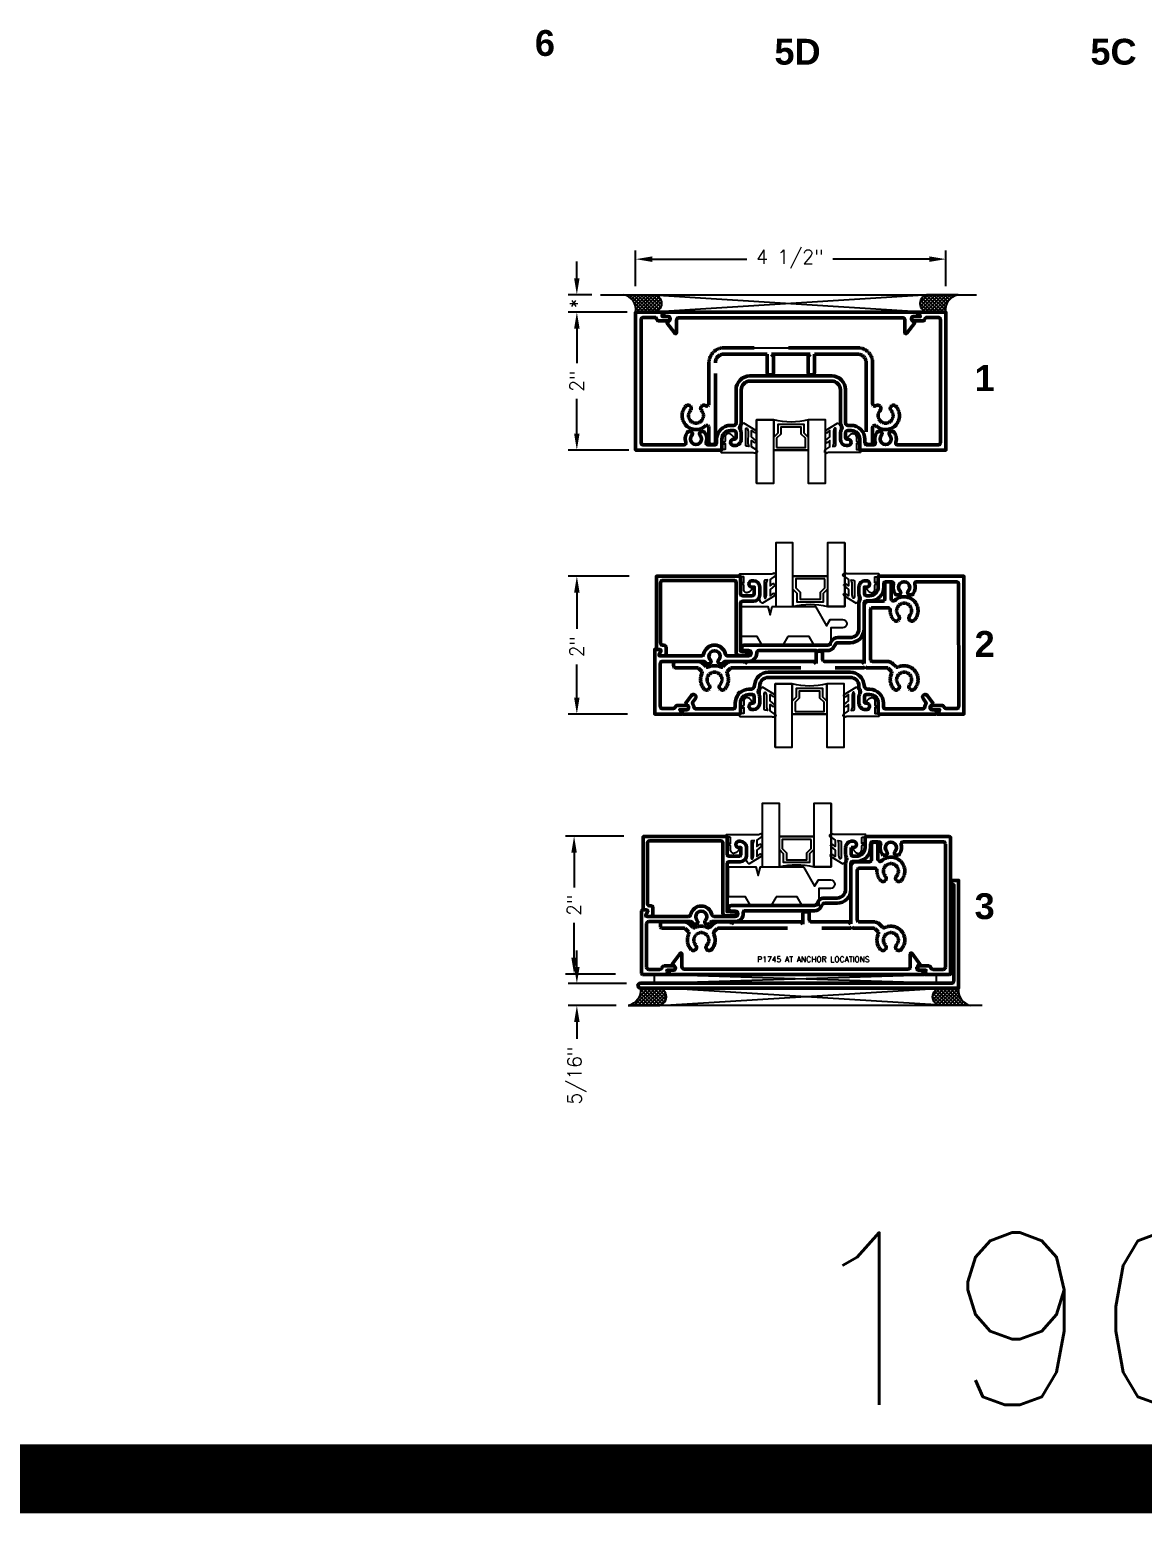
# Model space of a CAD drawing. Extents: x 0 to 139, y -24 to 89.
# Drawn here: x 28.76 to 32.79, y -9.9 to -4.53 of the extents above; entities that cross this region are included whole.
import ezdxf

# ---------------------------------------------------------------- set-up
doc = ezdxf.new("R2010")
doc.units = 0
doc.header["$MEASUREMENT"] = 0
doc.linetypes.add('HIDDEN', pattern=[0.375, 0.25, -0.125])
doc.layers.get('Defpoints').update_dxf_attribs({"linetype": 'CONTINUOUS'})
for name, color, linetype in [('R-Anno-Dims', 3, 'CONTINUOUS'), ('R-Anno-Text', 6, 'CONTINUOUS'), ('R-Det1', 4, 'CONTINUOUS'), ('R-Det2', 2, 'CONTINUOUS'), ('R-Det3', 5, 'CONTINUOUS'), ('R-Otln', 1, 'CONTINUOUS'), ('R-Pat1', 5, 'CONTINUOUS'), ('TITLE', 7, 'CONTINUOUS')]:
    doc.layers.add(name, color=color, linetype=linetype)
doc.styles.get("Standard").update_dxf_attribs({"font": 'simplex'})
doc.styles.add('style1', font='arialbd.ttf')
doc.dimstyles.new('1-4size', dxfattribs={"dimtxt": 0.05, "dimasz": 0.06, "dimexe": 0.03125, "dimexo": 0.03125, "dimgap": 0.03125, "dimtad": 0, "dimdec": 5, "dimlfac": 4, "dimzin": 4, "dimdsep": 46, "dimlunit": 5, "dimtxsty": 'Standard', "dimcen": 0, "dimclrd": 256, "dimclre": 256, "dimclrt": 256, "dimadec": 0, "dimazin": 1, "dimtfac": 1, "dimtdec": 5, "dimtofl": 0, "dimtmove": 0, "dimatfit": 3, "dimfxl": 1, "dimfrac": 2, "dimtolj": 1, "dimtzin": 4, "dimarcsym": 0})
pattern_1 = [(45, (30.514223, -7.518369), (-0.006629126, 0.006629126), []), (135, (30.514223, -7.518369), (-0.006629126, -0.006629126), [])]
pattern_2 = [(45, (30.579565, -9.547598), (-0.006629126, 0.006629126), []), (135, (30.579565, -9.547598), (-0.006629126, -0.006629126), [])]

# ---------------------------------------------------------------- blocks, each defined once
blk = doc.blocks.new('*D196')
at = {"layer": 'Defpoints', "color": 0}
for p in [(30.742, -7.9832), (30.9532, -7.9832), (30.9156, -8.0632)]:
    blk.add_point(p, dxfattribs=at)
at = {"layer": 'R-Anno-Dims', "lineweight": -2}
for p, q in [((30.742, -7.9232), (30.742, -7.8632)), ((30.9219, -7.9832), (30.7108, -7.9832)), ((30.8843, -8.0632), (30.7108, -8.0632)), ((30.742, -8.1232), (30.742, -8.1835))]:
    blk.add_line(p, q, dxfattribs=at)
at = {"layer": 'R-Anno-Dims'}
for points in [[(30.732, -7.9232), (30.752, -7.9232), (30.742, -7.9832)], [(30.732, -8.1232), (30.752, -8.1232), (30.742, -8.0632)]]:
    blk.add_solid(points, dxfattribs=at)
at = {"layer": 'R-Anno-Dims', "insert": (30.742, -8.3171), "char_height": 0.05, "attachment_point": 5, "rotation": 90}
blk.add_mtext('\\A1;5/16"', dxfattribs=at)
blk = doc.blocks.new('*D197')
at = {"layer": 'Defpoints', "color": 0}
for p in [(30.732, -7.4492), (30.9431, -7.4492), (30.913, -7.9495)]:
    blk.add_point(p, dxfattribs=at)
at = {"layer": 'R-Anno-Dims', "lineweight": -2}
for p, q in [((30.9119, -7.4492), (30.7007, -7.4492)), ((30.732, -7.5092), (30.732, -7.6348)), ((30.732, -7.8895), (30.732, -7.7639)), ((30.8817, -7.9495), (30.7007, -7.9495))]:
    blk.add_line(p, q, dxfattribs=at)
at = {"layer": 'R-Anno-Dims'}
for points in [[(30.722, -7.5092), (30.742, -7.5092), (30.732, -7.4492)], [(30.722, -7.8895), (30.742, -7.8895), (30.732, -7.9495)]]:
    blk.add_solid(points, dxfattribs=at)
at = {"layer": 'R-Anno-Dims', "insert": (30.732, -7.6994), "char_height": 0.05, "attachment_point": 5, "rotation": 90}
blk.add_mtext('\\A1;2"', dxfattribs=at)
blk = doc.blocks.new('*D198')
at = {"layer": 'Defpoints', "color": 0}
for p in [(30.9634, -6.5064), (30.742, -7.0064), (30.9569, -7.0064)]:
    blk.add_point(p, dxfattribs=at)
at = {"layer": 'R-Anno-Dims', "lineweight": -2}
for p, q in [((30.9322, -6.5064), (30.7108, -6.5064)), ((30.742, -6.5664), (30.742, -6.6974)), ((30.742, -6.9464), (30.742, -6.8266)), ((30.9257, -7.0064), (30.7108, -7.0064))]:
    blk.add_line(p, q, dxfattribs=at)
at = {"layer": 'R-Anno-Dims'}
for points in [[(30.732, -6.5664), (30.752, -6.5664), (30.742, -6.5064)], [(30.732, -6.9464), (30.752, -6.9464), (30.742, -7.0064)]]:
    blk.add_solid(points, dxfattribs=at)
at = {"layer": 'R-Anno-Dims', "insert": (30.742, -6.762), "char_height": 0.05, "attachment_point": 5, "rotation": 90}
blk.add_mtext('\\A1;2"', dxfattribs=at)
blk = doc.blocks.new('*D200')
at = {"layer": 'Defpoints', "color": 0}
for p in [(30.742, -5.486), (30.8276, -5.486), (30.9552, -5.5493)]:
    blk.add_point(p, dxfattribs=at)
at = {"layer": 'R-Anno-Dims', "lineweight": -2}
for p, q in [((30.742, -5.426), (30.742, -5.366)), ((30.7964, -5.486), (30.7108, -5.486)), ((30.9239, -5.5493), (30.7108, -5.5493)), ((30.742, -5.6093), (30.742, -5.6693))]:
    blk.add_line(p, q, dxfattribs=at)
at = {"layer": 'R-Anno-Dims'}
for points in [[(30.732, -5.426), (30.752, -5.426), (30.742, -5.486)], [(30.732, -5.6093), (30.752, -5.6093), (30.742, -5.5493)]]:
    blk.add_solid(points, dxfattribs=at)
at = {"layer": 'R-Anno-Dims', "insert": (30.742, -5.5177), "char_height": 0.05, "attachment_point": 5, "rotation": 90}
blk.add_mtext('\\A1;*', dxfattribs=at)
blk = doc.blocks.new('*D201')
at = {"layer": 'Defpoints', "color": 0}
for p in [(30.9552, -5.5493), (30.742, -6.0493), (30.9616, -6.0493)]:
    blk.add_point(p, dxfattribs=at)
at = {"layer": 'R-Anno-Dims', "lineweight": -2}
for p, q in [((30.9239, -5.5493), (30.7108, -5.5493)), ((30.742, -5.6093), (30.742, -5.7347)), ((30.742, -5.9893), (30.742, -5.8639)), ((30.9304, -6.0493), (30.7108, -6.0493))]:
    blk.add_line(p, q, dxfattribs=at)
at = {"layer": 'R-Anno-Dims'}
for points in [[(30.732, -5.6093), (30.752, -5.6093), (30.742, -5.5493)], [(30.732, -5.9893), (30.752, -5.9893), (30.742, -6.0493)]]:
    blk.add_solid(points, dxfattribs=at)
at = {"layer": 'R-Anno-Dims', "insert": (30.742, -5.7993), "char_height": 0.05, "attachment_point": 5, "rotation": 90}
blk.add_mtext('\\A1;2"', dxfattribs=at)
blk = doc.blocks.new('*D202')
at = {"layer": 'Defpoints', "color": 0}
for p in [(32.0802, -5.357), (30.9552, -5.486), (32.0802, -5.486)]:
    blk.add_point(p, dxfattribs=at)
at = {"layer": 'R-Anno-Dims', "lineweight": -2}
for p, q in [((30.9552, -5.4548), (30.9552, -5.3258)), ((31.0152, -5.357), (31.3581, -5.357)), ((32.0202, -5.357), (31.6706, -5.357)), ((32.0802, -5.4548), (32.0802, -5.3258))]:
    blk.add_line(p, q, dxfattribs=at)
at = {"layer": 'R-Anno-Dims'}
for points in [[(31.0152, -5.347), (31.0152, -5.367), (30.9552, -5.357)], [(32.0202, -5.347), (32.0202, -5.367), (32.0802, -5.357)]]:
    blk.add_solid(points, dxfattribs=at)
at = {"layer": 'R-Anno-Dims', "insert": (31.5143, -5.357), "char_height": 0.05, "attachment_point": 5}
blk.add_mtext('\\A1;4 1/2"', dxfattribs=at)
blk = doc.blocks.new('P2728 compress')
at = {"layer": 'R-Det2'}
blk.add_lwpolyline([(176.266, 42.927), (176.372, 42.753, -0.301952), (176.324, 42.713), (176.124, 42.713, 0.414214), (176.044, 42.633), (176.044, 42.594, 0.388879), (176.081, 42.554), (176.097, 42.553, 0.440011), (176.14, 42.593), (176.14, 42.607, -0.668179), (176.157, 42.614), (176.206, 42.566, -0.668179), (176.17, 42.48), (176.111, 42.48), (176.083, 42.441, -0.836323), (176.069, 42.447), (176.078, 42.48), (175.994, 42.48, 0.414214), (175.988, 42.474), (175.988, 42.424, -0.414214), (175.982, 42.418), (175.954, 42.418, -0.414214), (175.948, 42.424), (175.948, 42.862, 0.083245), (175.94, 42.911), (175.94, 42.911)], format="xyb", dxfattribs=at)
for points in [[(175.978, 42.937), (176.028, 42.864), (176.119, 42.864), (176.088, 42.905)], [(176.117, 42.931), (176.175, 42.864), (176.267, 42.864), (176.235, 42.902)]]:
    blk.add_lwpolyline(points, dxfattribs=at)
at = {"layer": 'R-Det2', "lineweight": 25}
blk.add_lwpolyline([(176.039, 42.79, 0.372312), (176.054, 42.778), (176.284, 42.778, 0.668179), (176.295, 42.803), (176.252, 42.812), (176.078, 42.811), (176.034, 42.824)], format="xyb", close=True, dxfattribs=at)
at = {"layer": 'R-Det2', "ltscale": 0.1}
for centre, radius, start, end in [((175.962, 42.92), 0.0237, 22.2345, 202.2345), ((176.117, 42.901), 0.0297, 90, 171.5397), ((176.251, 42.914), 0.0199, 40.2978, 220.2978)]:
    blk.add_arc(centre, radius, start, end, dxfattribs=at)
blk = doc.blocks.new('1')
at = {"layer": 'R-Otln', "color": 1, "lineweight": 50}
for p, q in [((8.988, 2.592), (8.988, 3.499)), ((9.003, 3.514), (9.374, 3.514)), ((9.381, 3.502), (9.358, 3.463)), ((9.365, 3.451), (9.45, 3.451)), ((13.022, 3.451), (13.108, 3.451)), ((13.115, 3.463), (13.092, 3.502)), ((13.099, 3.514), (13.458, 3.514)), ((13.473, 3.499), (13.473, 1.53)), ((9.063, 3.408), (9.063, 2.776)), ((9.256, 3.439), (9.094, 3.439)), ((9.45, 3.389), (9.317, 3.389)), ((13.156, 3.389), (13.022, 3.389)), ((13.367, 3.439), (13.216, 3.439)), ((13.398, 1.622), (13.398, 3.408)), ((9.052, 2.648), (9.081, 2.597)), ((9.081, 2.597), (9.061, 2.577)), ((9.673, 2.67), (9.065, 2.67)), ((9.094, 2.745), (9.699, 2.745)), ((9.745, 2.785), (9.776, 2.785)), ((9.937, 2.785), (9.968, 2.785)), ((10.014, 2.745), (10.35, 2.745)), ((10.349, 2.67), (10.04, 2.67)), ((10.288, 2.594), (10.349, 2.594)), ((10.493, 2.589), (11.5, 2.589)), ((9.061, 2.577), (9.003, 2.577)), ((11.5, 2.514), (10.288, 2.514)), ((11.551, 2.457), (11.527, 2.499)), ((11.592, 2.536), (11.616, 2.495)), ((11.643, 2.479), (11.825, 2.479)), ((11.825, 2.479), (11.643, 2.479)), ((11.643, 2.479), (11.825, 2.479)), ((11.825, 2.404), (11.643, 2.404)), ((11.95, 1.909), (11.95, 2.279)), ((12.025, 2.279), (12.025, 1.904)), ((11.95, 1.768), (11.95, 1.767)), ((11.95, 1.673), (11.95, 1.768)), ((12.03, 1.767), (12.03, 1.673)), ((12.056, 1.873), (12.111, 1.873)), ((12.106, 1.798), (12.061, 1.798)), ((12.495, 1.784), (12.526, 1.784)), ((12.687, 1.784), (12.718, 1.784)), ((12.03, 1.673), (12.06, 1.673)), ((12.06, 1.58), (12.043, 1.58)), ((12.231, 1.529), (12.231, 1.673)), ((13.458, 1.514), (12.246, 1.514)), ((12.311, 1.673), (12.311, 1.62)), ((12.342, 1.589), (12.428, 1.589)), ((12.785, 1.589), (13.366, 1.589))]:
    blk.add_line(p, q, dxfattribs=at)
for centre, radius, start, end in [((9.003, 3.499), 0.015, 90, 180), ((9.365, 3.459), 0.008, 150, 270), ((9.374, 3.506), 0.008, 330, 90), ((9.45, 3.42), 0.031, 0, 90), ((13.022, 3.42), 0.031, 90, 180), ((13.099, 3.506), 0.008, 90, 210), ((13.108, 3.459), 0.008, 270, 30), ((13.458, 3.499), 0.015, 360, 90), ((9.094, 3.408), 0.031, 90, 180), ((9.256, 3.408), 0.031, 11.1599, 90), ((9.317, 3.42), 0.031, 191.1599, 270), ((9.45, 3.42), 0.031, 270, 360), ((13.022, 3.42), 0.031, 180, 270), ((13.156, 3.42), 0.031, 270, 348.8401), ((13.216, 3.408), 0.031, 90, 168.8401), ((13.367, 3.408), 0.031, 0, 90), ((9.003, 2.592), 0.015, 180, 270), ((9.065, 2.655), 0.015, 90, 210), ((9.094, 2.776), 0.031, 180, 270), ((9.673, 2.639), 0.031, 11.253, 90), ((9.699, 2.776), 0.031, 270, 327.4846), ((9.856, 2.676), 0.156, 191.253, 348.747), ((9.856, 2.676), 0.156, 135.6653, 147.4846), ((9.856, 2.676), 0.081, 135.8443, 44.1557), ((9.776, 2.754), 0.031, 315.8443, 89.9999), ((9.937, 2.754), 0.031, 90.0001, 224.1557), ((9.856, 2.676), 0.156, 32.5154, 44.3347), ((10.014, 2.776), 0.031, 212.5154, 270), ((10.04, 2.639), 0.031, 90, 168.747), ((10.288, 2.554), 0.04, 90, 270), ((10.35, 2.632), 0.038, 269.7061, 90.2939), ((10.35, 2.632), 0.113, 355.2206, 89.9998), ((10.493, 2.62), 0.031, 175.2206, 270), ((11.5, 2.483), 0.106, 30, 90), ((11.5, 2.483), 0.031, 30, 90), ((11.643, 2.51), 0.106, 210, 270), ((11.643, 2.51), 0.031, 210, 270), ((11.825, 2.279), 0.2, 0, 90), ((11.825, 2.279), 0.125, 0, 90), ((12.061, 1.909), 0.111, 180, 209.9535), ((12.061, 1.768), 0.111, 150.0165, 180.502), ((11.938, 1.838), 0.031, 330.0165, 29.9535), ((12.056, 1.904), 0.031, 180, 270), ((12.061, 1.767), 0.031, 90, 180), ((12.106, 1.673), 0.125, 0, 90), ((12.111, 1.673), 0.2, 0, 90), ((12.606, 1.675), 0.156, 135.6758, 197.1046), ((12.606, 1.675), 0.081, 135.8588, 44.1412), ((12.526, 1.753), 0.031, 315.8588, 90), ((12.687, 1.753), 0.031, 90.0001, 224.1412), ((12.606, 1.675), 0.156, 342.8954, 44.3242), ((12.043, 1.673), 0.093, 179.9973, 270.0027), ((12.06, 1.627), 0.0465, 270, 90), ((12.246, 1.529), 0.015, 180, 270), ((12.342, 1.62), 0.031, 180, 270), ((12.428, 1.62), 0.031, 270, 17.1046), ((12.785, 1.62), 0.031, 162.8954, 270), ((13.366, 1.62), 0.031, 270, 1), ((13.458, 1.529), 0.015, 270, 1)]:
    blk.add_arc(centre, radius, start, end, dxfattribs=at)
blk = doc.blocks.new('P1133')
at = {"layer": 'R-Det3', "linetype": 'HIDDEN', "lineweight": 50}
blk.add_lwpolyline([(103.7207, -5.7074, -0.59665), (103.7087, -5.7139, 0.431132), (103.6922, -5.7178, 0.327818), (103.6938, -5.7315, -2.278081), (103.6536, -5.7315, 0.327818), (103.6552, -5.7178, 0.50623), (103.6365, -5.7157, 0.956981), (103.7077, -5.7872, -0.651659), (103.7207, -5.793), (103.7207, -5.8472, 0.414214), (103.7284, -5.8549), (103.7362, -5.8549, 0.414214), (103.7439, -5.8472), (103.7439, -5.5582, -0.414214), (103.7752, -5.5269), (103.9317, -5.5269), (103.9317, -5.5938, 0.414214), (103.9394, -5.6015), (103.9472, -5.6015, 0.414214), (103.9549, -5.5938), (103.9549, -5.5347), (103.9472, -5.5269), (104.0877, -5.5269), (104.0799, -5.5347), (104.0799, -5.5938, 0.414214), (104.0877, -5.6015), (104.0954, -5.6015, 0.414214), (104.1032, -5.5938), (104.1032, -5.5269), (104.2597, -5.5269, -0.414214), (104.2909, -5.5582), (104.2909, -5.8472, 0.414214), (104.2987, -5.8549), (104.3064, -5.8549, 0.414214), (104.3142, -5.8472), (104.3142, -5.793, -0.651659), (104.3272, -5.7872, 0.956981), (104.3984, -5.7157, 0.50623), (104.3797, -5.7178, 0.327818), (104.3813, -5.7315, -2.278081), (104.3411, -5.7315, 0.327818), (104.3426, -5.7178, 0.431132), (104.3262, -5.7139, -0.59665), (104.3142, -5.7074), (104.3142, -5.5582, 0.414214), (104.2597, -5.5037), (103.7752, -5.5037, 0.414214), (103.7207, -5.5582), (103.7207, -5.7074)], format="xyb", dxfattribs=at)
at = {"layer": 'R-Pat1'}
blk.add_line((103.7752, -5.5037), (104.2597, -5.5037), dxfattribs=at)

msp = doc.modelspace()

# ---------------------------------------------------------------- hatches: boundary and pattern name
at = {"layer": 'R-Pat1'}
h = msp.add_hatch(dxfattribs=at)
h.set_pattern_fill('ANSI37', color=256, scale=0.075, style=0)
h.set_pattern_definition(pattern_1)
h.paths.add_polyline_path([(30.9105394, -5.4860179, -0.406088976), (30.9551891, -5.5493306), (31.0176891, -5.5493306), (31.0216307, -5.5490842, 0.939451221), (31.0176891, -5.4860179)])
h = msp.add_hatch(dxfattribs=at)
h.set_pattern_fill('ANSI37', color=256, scale=0.075, style=0)
h.set_pattern_definition(pattern_1)
h.paths.add_polyline_path([(32.0176891, -5.4860179), (32.1248387, -5.4860179, 0.406088976), (32.0801891, -5.5493306), (32.0176891, -5.5493306), (32.0137474, -5.5490842, -0.939451221)])
h = msp.add_hatch(dxfattribs=at)
h.set_pattern_fill('ANSI37', color=256, scale=0.075, style=0)
h.set_pattern_definition(pattern_2)
h.paths.add_polyline_path([(32.0974122, -7.6614404), (32.1086622, -7.6614404), (32.1086622, -7.6248979), (32.1031734, -7.6248979, -0.000751556), (32.1031622, -7.6248979), (32.0974122, -7.6248979)])
h = msp.add_hatch(dxfattribs=at)
h.set_pattern_fill('ANSI37', color=256, scale=0.075, style=0)
h.set_pattern_definition(pattern_2)
h.paths.add_polyline_path([(30.9277375, -8.0632106, 0.406088976), (30.9723872, -7.9998979), (31.0348872, -7.9998979), (31.0388288, -8.0001443, -0.939451221), (31.0348872, -8.0632106)])
h = msp.add_hatch(dxfattribs=at)
h.set_pattern_fill('ANSI37', color=256, scale=0.075, style=0)
h.set_pattern_definition(pattern_2)
h.paths.add_polyline_path([(32.0636622, -8.0632106), (32.1708118, -8.0632106, -0.406088976), (32.1261622, -7.9998979), (32.0636622, -7.9998979), (32.0597205, -8.0001443, 0.939451221)])

# ---------------------------------------------------------------- linework, layer by layer
at = {"layer": 'R-Det1', "color": 5}
msp.add_line((30.8276491, -5.4860179), (32.1916491, -5.4860179), dxfattribs=at)
at = {"layer": 'R-Det1', "lineweight": 50}
for points in [[(31.5176891, -5.5693306), (31.1114391, -5.5693306, 0.414213562), (31.1036891, -5.5770806), (31.1036891, -5.6235806, -0.722145632), (31.0969308, -5.6258196), (31.0684391, -5.587541), (31.0779193, -5.5780606, 0.668184624), (31.0724393, -5.5648306), (31.0644391, -5.5648306, -0.414216407), (31.0566891, -5.5570806), (31.0566891, -5.5493306), (31.5176891, -5.5493306), (31.9786891, -5.5493306), (31.9786891, -5.5570806, -0.414216407), (31.9709391, -5.5648306), (31.9629388, -5.5648306, 0.668184624), (31.9574588, -5.5780606), (31.9669391, -5.587541), (31.9384473, -5.6258196, -0.722145632), (31.9316891, -5.6235806), (31.9316891, -5.5770806, 0.414213562), (31.9239391, -5.5693306)], [(31.7696269, -6.9297401, 0.145286571), (31.7646769, -6.9466151), (31.7646769, -6.9666901, 0.415053763), (31.7879269, -6.9899401), (31.7920519, -6.9899401, 1.012901092), (31.7917519, -6.9666901), (31.7896769, -6.9666901, -0.414213562), (31.7846769, -6.9616901), (31.7846769, -6.9431901, -0.416132723), (31.7924269, -6.9354401), (31.8036769, -6.9354401, -0.414213562), (31.8349269, -6.9666901), (31.8349269, -7.0014401, 0.414213562), (31.8399269, -7.0064401), (32.0434269, -7.0064401, 0.414213562), (32.0459269, -7.0039401), (32.0459269, -6.9986901, 0.412903226), (32.0381769, -6.9909401), (32.0301769, -6.9909401, -0.669038966), (32.0246769, -6.9777151), (32.0311129, -6.9712961, 0.372650912), (32.0315921, -6.9647694), (32.0120769, -6.9385651, 0.238328156), (32.0058769, -6.9354401), (32.0050519, -6.9354401, 0.615742841), (31.9975269, -6.9504151), (32.0079019, -6.9643401, -0.3082191), (32.0080269, -6.9686401, 0.121337447), (32.0037769, -6.9806901, -0.384292738), (31.9960769, -6.9876901), (31.8611769, -6.9876901, -0.416670611), (31.8536769, -6.9801901), (31.8536769, -6.9666901, 0.414213562), (31.8036769, -6.9166901), (31.7988333, -6.9166901, -0.398640607), (31.7833555, -6.9020184, 0.398640607), (31.7334269, -6.8546901), (31.4364269, -6.8546901, 0.398640607), (31.3864983, -6.9020184, -0.398640607), (31.3710205, -6.9166901), (31.3661769, -6.9166901, 0.178683048), (31.3336889, -6.9286831), (31.3281699, -6.9286831), (31.3281699, -6.9342021, 0.178683048), (31.3161769, -6.9666901), (31.3161769, -6.9801901, -0.413333333), (31.3086769, -6.9876901), (31.1737519, -6.9876901, -0.384292738), (31.1660519, -6.9806901, 0.125027091), (31.1618019, -6.9686401, -0.3082191), (31.1619269, -6.9643401), (31.1723019, -6.9504151, 0.615742841), (31.1647769, -6.9354401), (31.1639769, -6.9354401, 0.239176885), (31.1577519, -6.9385651), (31.1382549, -6.9647745, 0.372121531), (31.1387311, -6.9712943), (31.1451519, -6.9777151, -0.667873573), (31.1396769, -6.9909401), (31.1316769, -6.9909401, 0.416132723), (31.1239269, -6.9986901), (31.1239269, -7.0039401, 0.414213562), (31.1264269, -7.0064401), (31.3299269, -7.0064401, 0.414213562), (31.3349269, -7.0014401), (31.3349269, -6.9666901, -0.414213562), (31.3661769, -6.9354401), (31.3774269, -6.9354401, -0.412903226), (31.3851769, -6.9431901), (31.3851769, -6.9616901, -0.414213562), (31.3801769, -6.9666901), (31.3780769, -6.9666901, 1.011839456), (31.3778019, -6.9899401), (31.3819269, -6.9899401, 0.413978903), (31.4051769, -6.9666901), (31.4051769, -6.9466151, 0.143865672), (31.4002019, -6.9297401, -0.292539715), (31.4002019, -6.9213651, 0.142565659), (31.4051767, -6.9045512, -0.412912468), (31.4364264, -6.8734401), (31.733427, -6.8734401, -0.413515847), (31.7646769, -6.9046157, 0.143455795), (31.7696269, -6.9213651, -0.292539715)]]:
    msp.add_lwpolyline(points, format="xyb", close=True, dxfattribs=at)
for points in [[(31.4051769, -6.5461899), (31.4051769, -6.5741899, -0.414213562), (31.3819269, -6.5974399), (31.3426769, -6.5974399, 0.414213562), (31.3349269, -6.6051899), (31.3349269, -6.7781901), (31.3633888, -6.7781901, -0.961529366), (31.3638781, -6.7906709), (31.3282838, -6.7934669, -0.437365349), (31.3199269, -6.7857407), (31.3199269, -6.5296901, 0.414213562), (31.3121769, -6.5219401), (31.0533886, -6.5219401, 0.414213562), (31.0456386, -6.5296901), (31.0456386, -6.7491901, 0.414213562), (31.0531386, -6.7566901), (31.0578886, -6.7566901, -0.414213562), (31.0656386, -6.7644401), (31.0656386, -6.7879401, -0.414213337), (31.0581386, -6.7954401), (31.0433871, -6.7954401, -0.577350566), (31.0401396, -6.7898151), (31.0474284, -6.7771904), (31.0424284, -6.7721901), (31.0306386, -6.7721901), (31.0306386, -6.5064399), (31.3349269, -6.5064399), (31.3349267, -6.56969, 0.41290323), (31.3426768, -6.5774401), (31.3774269, -6.5774399, 0.414213562), (31.3851769, -6.5696899), (31.3851769, -6.5461899), (31.3778019, -6.5461899, -1), (31.3778019, -6.5229399), (31.3819267, -6.5229401, -0.413978902), (31.4051766, -6.54619)], [(31.3571607, -7.4906479), (31.3571607, -7.5186479, -0.414213562), (31.3339107, -7.5418979), (31.2946607, -7.5418979, 0.414213562), (31.2869107, -7.5496479), (31.2869107, -7.7226482), (31.3153726, -7.7226482, -0.961529366), (31.3158619, -7.735129), (31.2802676, -7.737925, -0.437365349), (31.2719107, -7.7301988), (31.2719107, -7.4741482, 0.414213562), (31.2641607, -7.4663982), (31.0053724, -7.4663982, 0.414213562), (30.9976224, -7.4741482), (30.9976224, -7.6936482, 0.414213562), (31.0051224, -7.7011482), (31.0098724, -7.7011482, -0.414213562), (31.0176224, -7.7088982), (31.0176224, -7.7323982, -0.414213337), (31.0101224, -7.7398982), (30.9953709, -7.7398982, -0.577350566), (30.9921233, -7.7342732), (30.9994122, -7.7216484), (30.9944122, -7.7166482), (30.9826224, -7.7166482), (30.9826224, -7.4508979), (31.2869107, -7.4508979), (31.2869104, -7.5141481, 0.41290323), (31.2946605, -7.5218981), (31.3294107, -7.5218979, 0.414213562), (31.3371607, -7.5141479), (31.3371607, -7.4906479), (31.3297857, -7.4906479, -1), (31.3297857, -7.4673979), (31.3339105, -7.4673982, -0.413978902), (31.3571604, -7.4906481)]]:
    msp.add_lwpolyline(points, format="xyb", dxfattribs=at)
at = {"layer": 'R-Det1', "color": 4, "linetype": 'Continuous', "lineweight": 50}
for points in [[(32.0994122, -7.6211479), (32.0994122, -7.6131479, -0.413333333), (32.1031622, -7.6093979), (32.1261622, -7.6093979), (32.1261622, -7.9998979), (30.9723872, -7.9998979, -1), (30.9723872, -7.9823979), (32.1009122, -7.9823979, 0.414213562), (32.1086622, -7.9746479), (32.1086622, -7.6248979), (32.1031622, -7.6248979, -0.413333333)], [(31.5369121, -7.9508982), (31.0759121, -7.9508982), (31.0759121, -7.9431481, -0.414216407), (31.0836621, -7.9353982), (31.0916624, -7.9353982, 0.668184624), (31.0971424, -7.9221681), (31.0876621, -7.9126878), (31.1161539, -7.8744091, -0.722145632), (31.1229121, -7.8766481), (31.1229121, -7.9231481, 0.414213562), (31.1306621, -7.9308981), (31.5369121, -7.9308982), (31.9431622, -7.9308981, 0.414213562), (31.9509122, -7.9231481), (31.9509122, -7.8766481, -0.722145632), (31.9576704, -7.8744091), (31.9861622, -7.9126878), (31.9766819, -7.9221681, 0.668184624), (31.9821619, -7.9353982), (31.9901622, -7.9353982, -0.414216407), (31.9979122, -7.9431481), (31.9979122, -7.9508982)]]:
    msp.add_lwpolyline(points, format="xyb", close=True, dxfattribs=at)
at = {"layer": 'R-Det2', "color": 2, "linetype": 'Continuous'}
for p, q in [((31.4599264, -6.6159401), (31.5224264, -6.6159401)), ((31.6619102, -7.5603979), (31.5994102, -7.5603979))]:
    msp.add_line(p, q, dxfattribs=at)
at = {"layer": 'R-Det2'}
for points in [[(31.3935066, -6.1697555), (31.4560066, -6.1697556), (31.4560066, -5.9399554), (31.3935066, -5.9399554), (31.3935066, -6.1697556), (31.3935066, -5.9399554), (31.4560066, -5.9399554), (31.4560066, -6.0024554), (31.4715066, -5.9869554), (31.4715066, -5.9557054), (31.5655066, -5.9557054), (31.5655066, -5.9869554), (31.5810066, -6.0024554), (31.5810066, -6.0494554), (31.4560066, -6.0494554), (31.5810066, -6.0494554), (31.5810066, -6.1697556), (31.6435066, -6.1697556), (31.6435066, -5.9399554), (31.5810066, -5.9399554), (31.5810066, -6.0024554), (31.5810066, -5.9399554, -0.123310184), (31.4560066, -5.9399554, 1.56900442)], [(31.7131851, -6.3861396), (31.6506851, -6.3861396), (31.6506851, -6.6159397), (31.7131851, -6.6159397), (31.7131851, -6.3861396), (31.7131851, -6.6159397), (31.6506851, -6.6159397), (31.6506851, -6.5534397), (31.6351851, -6.5689397), (31.6351851, -6.6001897), (31.5411851, -6.6001897), (31.5411851, -6.5689397), (31.5256851, -6.5534397), (31.5256851, -6.5064397), (31.6506851, -6.5064397), (31.5256851, -6.5064397), (31.5256851, -6.3861396), (31.4631851, -6.3861396), (31.4631851, -6.6159397), (31.5256851, -6.6159397), (31.5256851, -6.5534397), (31.5256851, -6.6159397, -0.123310184), (31.6506851, -6.6159397, 1.56900442)], [(31.4606808, -7.1268651), (31.5231808, -7.1268651), (31.5231808, -6.897065), (31.4606808, -6.897065), (31.4606808, -7.1268651), (31.4606808, -6.897065), (31.5231808, -6.897065), (31.5231808, -6.959565), (31.5386808, -6.944065), (31.5386808, -6.912815), (31.6326808, -6.912815), (31.6326808, -6.944065), (31.6481808, -6.959565), (31.6481808, -7.006565), (31.5231808, -7.006565), (31.6481808, -7.006565), (31.6481808, -7.1268651), (31.7106808, -7.1268651), (31.7106808, -6.897065), (31.6481808, -6.897065), (31.6481808, -6.959565), (31.6481808, -6.897065, -0.123310184), (31.5231808, -6.897065, 1.56900442)], [(31.6638829, -7.3305976), (31.6013829, -7.3305976), (31.6013829, -7.5603977), (31.6638829, -7.5603977), (31.6638829, -7.3305976), (31.6638829, -7.5603977), (31.6013829, -7.5603977), (31.6013829, -7.4978977), (31.5858829, -7.5133977), (31.5858829, -7.5446477), (31.4918829, -7.5446477), (31.4918829, -7.5133977), (31.4763829, -7.4978977), (31.4763829, -7.4508977), (31.6013829, -7.4508977), (31.4763829, -7.4508977), (31.4763829, -7.3305976), (31.4138829, -7.3305976), (31.4138829, -7.5603977), (31.4763829, -7.5603977), (31.4763829, -7.4978977), (31.4763829, -7.5603977, -0.123310184), (31.6013829, -7.5603977, 1.56900442)]]:
    msp.add_lwpolyline(points, format="xyb", dxfattribs=at)
for points in [[(31.4660066, -6.0394554), (31.5710066, -6.0394554), (31.5710066, -6.0065976), (31.5555066, -5.9910976), (31.5555066, -5.9657054), (31.4815066, -5.9657054), (31.4815066, -5.9910976), (31.4660066, -6.0065976), (31.4660066, -6.0394554)], [(31.6406851, -6.5164397), (31.5356851, -6.5164397), (31.5356851, -6.5492976), (31.5511851, -6.5647976), (31.5511851, -6.5901897), (31.6251851, -6.5901897), (31.6251851, -6.5647976), (31.6406851, -6.5492976), (31.6406851, -6.5164397)], [(31.5331808, -6.996565), (31.6381808, -6.996565), (31.6381808, -6.9637071), (31.6226808, -6.9482071), (31.6226808, -6.922815), (31.5486808, -6.922815), (31.5486808, -6.9482071), (31.5331808, -6.9637071), (31.5331808, -6.996565)], [(31.5913829, -7.4608977), (31.4863829, -7.4608977), (31.4863829, -7.4937556), (31.5018829, -7.5092556), (31.5018829, -7.5346477), (31.5758829, -7.5346477), (31.5758829, -7.5092556), (31.5913829, -7.4937556), (31.5913829, -7.4608977)]]:
    msp.add_lwpolyline(points, dxfattribs=at)
for points in [[(31.5074203, -6.7251901), (31.4893781, -6.7564401), (31.4144546, -6.7564401), (31.3964124, -6.7251901), (31.3349269, -6.7251901), (31.3349269, -6.6159398), (31.4340047, -6.6159398), (31.4423781, -6.6471898), (31.4507515, -6.6159398), (31.6067862, -6.6159398), (31.6474533, -6.6863773), (31.660985, -6.6629398), (31.7053586, -6.6629398, -0.414213562), (31.7208586, -6.6784398), (31.7208586, -6.6786898, -0.414213562), (31.7053586, -6.6941898), (31.6630519, -6.6941898), (31.6630519, -6.7564401), (31.6018781, -6.7564401), (31.5838359, -6.7251901)], [(31.4641545, -7.6696481), (31.4461123, -7.7008981), (31.3711887, -7.7008981), (31.3531465, -7.6696481), (31.291661, -7.6696481), (31.291661, -7.5603979), (31.3907389, -7.5603979), (31.3991123, -7.5916479), (31.4074857, -7.5603979), (31.5635204, -7.5603979), (31.6041875, -7.6308354), (31.6177191, -7.6073979), (31.6620927, -7.6073979, -0.414213562), (31.6775927, -7.6228979), (31.6775927, -7.6231479, -0.414213562), (31.6620927, -7.6386479), (31.619786, -7.6386479), (31.619786, -7.7008981), (31.5586123, -7.7008981), (31.5405701, -7.6696481)]]:
    msp.add_lwpolyline(points, format="xyb", close=True, dxfattribs=at)
at = {"layer": 'R-Det3'}
for p, q in [((31.0176891, -5.4868306), (32.0176891, -5.5493306)), ((32.0176891, -5.4868306), (31.0176891, -5.5493306)), ((31.0228446, -7.9509961), (31.0228446, -7.9822229)), ((31.0228446, -7.9822229), (32.0445946, -7.9509961)), ((32.0445946, -7.9822229), (31.0228446, -7.9509961)), ((32.0445946, -7.9509961), (32.0445946, -7.9822229)), ((32.0636622, -8.0623979), (31.0636622, -7.9998979)), ((31.0636622, -8.0623979), (32.0636622, -7.9998979)), ((30.9348109, -8.0623979), (32.2114122, -8.0623979))]:
    msp.add_line(p, q, dxfattribs=at)
at = {"layer": 'R-Det3', "linetype": 'HIDDEN', "lineweight": 50}
for points in [[(31.8936806, -6.6674712, 0.431131542), (31.9101288, -6.6635663, 0.327818123), (31.9086184, -6.6498851, -2.278081172), (31.9487354, -6.6498851, 0.327818123), (31.947225, -6.6635663, 0.506230383), (31.9658496, -6.6656226, 0.956981471), (31.894649, -6.5941259, -0.651659058), (31.8816769, -6.5883994), (31.8816769, -6.5341901, 0.414213562), (31.8739269, -6.5264401), (31.8661769, -6.5264401, 0.414213562), (31.8584269, -6.5341901), (31.8584269, -6.589774, -0.414213562), (31.8506769, -6.597524), (31.7989279, -6.597524, 0.414213562), (31.7834279, -6.613024), (31.7834279, -6.8229496), (31.7759182, -6.8154399), (31.6406494, -6.8154399, -0.414213562), (31.6328994, -6.8076899), (31.6328994, -6.7861899, 0.414213562), (31.6251494, -6.7784399), (31.6173994, -6.7784399, 0.414213562), (31.6096494, -6.7861899), (31.6096494, -6.8231899), (31.6018994, -6.8154399), (31.3585244, -6.8154399), (31.3507744, -6.8231899), (31.3507744, -6.8154399), (31.3036811, -6.8154399, 0.198912367), (31.281584, -6.8245928), (31.2718005, -6.8343763, -0.318046065), (31.2629752, -6.835887, 0.226939718), (31.2193786, -6.835887, -0.318046065), (31.2105533, -6.8343763), (31.2007673, -6.8245903, 0.198912367), (31.1786702, -6.8154374), (31.1006769, -6.8154374, 0.414213562), (31.0929269, -6.8231874), (31.0929269, -6.8309374, 0.414213562), (31.1006769, -6.8386874), (31.1787738, -6.8386874, -0.198912367), (31.1842538, -6.8409573), (31.194113, -6.8508165, -0.318046065), (31.1956238, -6.8596418, 0.306554229), (31.2040042, -6.9156226, 0.506230383), (31.2226288, -6.9135663, 0.327818123), (31.2211184, -6.8998851, -2.278081172), (31.2612354, -6.8998851, 0.327818123), (31.259725, -6.9135663, 0.506230383), (31.2783496, -6.9156226, 0.306554229), (31.28673, -6.8596418, -0.318046065), (31.2882408, -6.8508165), (31.2980975, -6.8409598, -0.198912367), (31.3035775, -6.8386899), (31.7834208, -6.8386899), (31.7871708, -6.8349399), (31.7909208, -6.8386899), (31.8662763, -6.8386899, -0.198912367), (31.8717563, -6.8409598), (31.881613, -6.8508165, -0.318046065), (31.8831238, -6.8596418, 0.306554229), (31.8915042, -6.9156226, 0.506230383), (31.9101288, -6.9135663, 0.327818123), (31.9086184, -6.8998851, -2.278081172), (31.9487354, -6.8998851, 0.327818123), (31.947225, -6.9135663, 0.506230383), (31.9658496, -6.9156226, 0.825601817), (31.9068786, -6.835887, -0.318046065), (31.8980533, -6.8343763), (31.8881966, -6.8245196, 0.198912367), (31.8662763, -6.8154399), (31.8144279, -6.8154399, -0.414213562), (31.8066779, -6.8076899), (31.8066779, -6.628524, -0.414213562), (31.8144279, -6.620774), (31.8704999, -6.620774, -0.428959716), (31.8782402, -6.628912, 0.201044496), (31.8915042, -6.6656226, 0.061644757)], [(31.8456644, -7.6119293, 0.431131542), (31.8621126, -7.6080244, 0.327818123), (31.8606021, -7.5943432, -2.278081172), (31.9007192, -7.5943432, 0.327818123), (31.8992087, -7.6080244, 0.506230383), (31.9178334, -7.6100806, 0.956981471), (31.8466328, -7.5385839, -0.651659058), (31.8336607, -7.5328575), (31.8336607, -7.4786482, 0.414213562), (31.8259107, -7.4708982), (31.8181607, -7.4708982, 0.414213562), (31.8104107, -7.4786482), (31.8104107, -7.5342321, -0.414213562), (31.8026607, -7.5419821), (31.7509117, -7.5419821, 0.414213562), (31.7354117, -7.5574821), (31.7354117, -7.7674076), (31.727902, -7.7598979), (31.5926332, -7.7598979, -0.414213562), (31.5848832, -7.7521479), (31.5848832, -7.7306479, 0.414213562), (31.5771332, -7.7228979), (31.5693832, -7.7228979, 0.414213562), (31.5616332, -7.7306479), (31.5616332, -7.7676479), (31.5538832, -7.7598979), (31.3105082, -7.7598979), (31.3027582, -7.7676479), (31.3027582, -7.7598979), (31.2556648, -7.7598979, 0.198912367), (31.2335678, -7.7690508), (31.2237843, -7.7788343, -0.318046065), (31.2149589, -7.7803451, 0.226939718), (31.1713624, -7.7803451, -0.318046065), (31.162537, -7.7788343), (31.1527511, -7.7690483, 0.198912367), (31.130654, -7.7598954), (31.0526607, -7.7598954, 0.414213562), (31.0449107, -7.7676454), (31.0449107, -7.7753954, 0.414213562), (31.0526607, -7.7831454), (31.1307575, -7.7831454, -0.198912367), (31.1362376, -7.7854153), (31.1460968, -7.7952745, -0.318046065), (31.1476075, -7.8040999, 0.306554229), (31.1559879, -7.8600806, 0.506230383), (31.1746126, -7.8580244, 0.327818123), (31.1731021, -7.8443432, -2.278081172), (31.2132192, -7.8443432, 0.327818123), (31.2117087, -7.8580244, 0.506230383), (31.2303334, -7.8600806, 0.306554229), (31.2387138, -7.8040999, -0.318046065), (31.2402245, -7.7952745), (31.2500812, -7.7854178, -0.198912367), (31.2555613, -7.7831479), (31.7354046, -7.7831479), (31.7391546, -7.7793979), (31.7429046, -7.7831479), (31.81826, -7.7831479, -0.198912367), (31.8237401, -7.7854178), (31.8335968, -7.7952745, -0.318046065), (31.8351075, -7.8040999, 0.306554229), (31.8434879, -7.8600806, 0.506230383), (31.8621126, -7.8580244, 0.327818123), (31.8606021, -7.8443432, -2.278081172), (31.9007192, -7.8443432, 0.327818123), (31.8992087, -7.8580244, 0.506230383), (31.9178334, -7.8600806, 0.825601817), (31.8588624, -7.7803451, -0.318046065), (31.850037, -7.7788343), (31.8401803, -7.7689776, 0.198912367), (31.81826, -7.7598979), (31.7664117, -7.7598979, -0.414213562), (31.7586617, -7.7521479), (31.7586617, -7.5729821, -0.414213562), (31.7664117, -7.5652321), (31.8224837, -7.5652321, -0.428959716), (31.830224, -7.57337, 0.201044496), (31.8434879, -7.6100806, 0.061644757)]]:
    msp.add_lwpolyline(points, format="xyb", close=True, dxfattribs=at)
at = {"layer": 'R-Otln', "lineweight": 50}
msp.add_lwpolyline([(31.2411891, -6.0305806), (31.2186238, -6.0305831, -0.504662087), (31.2112159, -6.0205534, 0.274614991), (31.2018452, -5.9818329), (31.194145, -5.9818329, 0.267949192), (31.1874333, -5.9857079), (31.1873933, -5.9857771, 0.334270015), (31.1885239, -5.9950291, -2.352024806), (31.1593543, -5.9950291, 0.334270015), (31.1604848, -5.9857771), (31.1604448, -5.9857079, 0.267949192), (31.1537331, -5.9818329), (31.1460329, -5.9818329, 0.274614242), (31.1366622, -6.0205533, -0.504631265), (31.129255, -6.030583), (30.9829389, -6.0305806, -0.414208748), (30.9751891, -6.0228306), (30.9751891, -5.5758306, -0.414213562), (30.9829391, -5.5680806), (31.0238881, -5.5680806, -0.358249069), (31.0314916, -5.5743306, 0.358249069), (31.039095, -5.5805806), (31.0724386, -5.5805806, 1.000029034), (31.0724391, -5.5650806), (31.054091, -5.5650806, -0.577350003), (31.0508434, -5.5594556), (31.0566891, -5.5493306), (30.9551891, -5.5493306), (30.9551891, -6.0493306), (31.2676891, -6.0493306), (31.2676891, -6.0095806, -0.414213562), (31.2989391, -5.9783306), (31.3114391, -5.9783306, -0.414213562), (31.3191891, -5.9860806), (31.3191891, -6.0058306, -0.414213562), (31.3154391, -6.0095806), (31.3105641, -6.0095806, 1), (31.3105641, -6.0328306), (31.3146891, -6.0328306, 0.415053763), (31.3379391, -6.0095806), (31.3379391, -5.9895056, 0.143865672), (31.3329641, -5.9726306, -0.292539715), (31.3329641, -5.9642556, 0.14306262), (31.3379391, -5.9473806), (31.3379393, -5.8305805, -0.414213201), (31.3691893, -5.7993306), (31.6661888, -5.7993306, -0.414213201), (31.6974388, -5.8305805), (31.697439, -5.9473806, 0.144487081), (31.702389, -5.9642556, -0.292539715), (31.702389, -5.9726306, 0.145286571), (31.697439, -5.9895056), (31.6974391, -6.0095806, 0.413978903), (31.7206891, -6.0328306), (31.7248141, -6.0328306, 1), (31.7248141, -6.0095806), (31.7199391, -6.0095806, -0.414213562), (31.7161891, -6.0058306), (31.7161891, -5.9860806, -0.414213562), (31.7239391, -5.9783306), (31.7364391, -5.9783306, -0.414213562), (31.7676891, -6.0095806), (31.7676891, -6.0493306), (32.0801891, -6.0493306), (32.0801891, -5.5493306), (31.9786891, -5.5493306), (31.9877823, -5.5650806), (31.962939, -5.5650806, 1.000029034), (31.9629395, -5.5805806), (31.9962831, -5.5805806, 0.358249069), (32.0038865, -5.5743306, -0.358249069), (32.01149, -5.5680806), (32.0524391, -5.5680806, -0.414213562), (32.0601891, -5.5758306), (32.0601891, -6.0228306, -0.414213562), (32.0524391, -6.0305806), (31.9061355, -6.0305806, -0.504625958), (31.8987284, -6.0205509, 0.274614113), (31.8893577, -5.9818305), (31.8816575, -5.9818305, 0.267949192), (31.8749458, -5.9857055), (31.8749058, -5.9857747, 0.334270015), (31.8760364, -5.9950267, -2.352024806), (31.8468668, -5.9950267, 0.334270015), (31.8479973, -5.9857747), (31.8479573, -5.9857055, 0.267949192), (31.8412456, -5.9818305), (31.8335454, -5.9818305, 0.274614113), (31.8241747, -6.0205509, -0.504625958), (31.8167676, -6.0305806), (31.7941891, -6.0305806, -0.414213562), (31.7864391, -6.0228306), (31.7864391, -6.0095806, 0.414213562), (31.7364391, -5.9595806), (31.7239388, -5.9595806, -0.414213562), (31.7161888, -5.9518306), (31.7161888, -5.8305806, 0.414213562), (31.6661888, -5.7805806), (31.3691893, -5.7805806, 0.414213562), (31.3191893, -5.8305806), (31.3191893, -5.9518306, -0.414213562), (31.3114393, -5.9595806), (31.2989391, -5.9595806, 0.414213562), (31.2489391, -6.0095806), (31.2489391, -6.0228306, -0.414213562)], format="xyb", close=True, dxfattribs=at)
at = {"layer": 'R-Otln', "color": 1, "lineweight": 50}
msp.add_lwpolyline([(31.7879283, -6.5229399, 0.414241295), (31.7646779, -6.5461902), (31.7646779, -6.5698853), (31.7646787, -6.569515, 0.133807817), (31.7683824, -6.5835921, -0.26765453), (31.7683844, -6.5913347, 0.131446221), (31.7646779, -6.6051902), (31.7646779, -6.6976902, -0.414213562), (31.7334279, -6.7289402), (31.6877666, -6.7289402, 0.267949192), (31.6648169, -6.7421902), (31.6588269, -6.7525652, -0.267949192), (31.6521152, -6.7564402), (31.3490244, -6.7564401, 1), (31.3490244, -6.7764401), (31.3644132, -6.7764401, -1.005143102), (31.3644132, -6.7954399), (31.288299, -6.7954399, -0.359252387), (31.2806903, -6.7891628, 0.824978359), (31.2016635, -6.7891628, -0.359252387), (31.1940548, -6.7954399), (31.0433871, -6.7954399, -0.577350566), (31.0401396, -6.7898149), (31.0474284, -6.7771901), (31.0424284, -6.7721899), (31.0241784, -6.7721899), (31.0241784, -7.0064399), (31.1239284, -7.0064399), (31.1148351, -6.9906899), (31.1396784, -6.9906899, 0.414213562), (31.1474284, -6.9829399, 0.414213562), (31.1396784, -6.9751899), (31.1063344, -6.9751899, 0.335012819), (31.0988814, -6.9808149, -0.335012819), (31.0914284, -6.9864399), (31.0519279, -6.9864399, -0.414213562), (31.0441779, -6.9786899), (31.0441779, -6.8231874, -0.414213562), (31.0519279, -6.8154374), (31.2010763, -6.8154374, -0.252416864), (31.2075513, -6.8189286, 0.040543662), (31.2115611, -6.8240651), (31.2210905, -6.8240651, 0.662862402), (31.2266507, -6.8109164, -2.364778238), (31.2557031, -6.8109164, 0.662862402), (31.2612633, -6.8240651), (31.2707927, -6.8240651, 0.040528051), (31.2748011, -6.8189307, -0.252400285), (31.2812759, -6.8154399), (31.3647744, -6.8154399, 0.414213562), (31.3940244, -6.7861899), (31.3940244, -6.7841901, -0.414213562), (31.4017744, -6.7764401), (31.6107264, -6.7764401), (31.6144764, -6.7801901), (31.6182264, -6.7764401), (31.6513936, -6.7764401, 0.267949192), (31.6743433, -6.7631901), (31.6810549, -6.7515652, -0.267949192), (31.6877666, -6.7476902), (31.7334279, -6.7476902, 0.414213562), (31.7834279, -6.6976902), (31.7834279, -6.6039401, -0.414213562), (31.7911779, -6.5961901), (31.8049284, -6.5961901, 0.414213562), (31.8549284, -6.5461901), (31.8549284, -6.5339401, -0.414213562), (31.8624284, -6.5264401), (31.8823331, -6.5264401, -0.493659699), (31.8898157, -6.5362083, 0.257248922), (31.8990543, -6.5739401), (31.9085834, -6.5739401, 0.662771717), (31.914145, -6.5607928, -2.363944847), (31.9432088, -6.5607928, 0.66277138), (31.9487704, -6.5739401), (31.9582995, -6.5739401, 0.257249001), (31.9675381, -6.5362083, -0.493659699), (31.9750207, -6.5264401), (32.11844, -6.5264401, -0.419334802), (32.1261888, -6.5343254), (32.1266784, -6.9786901, -0.414213562), (32.1189284, -6.9864401), (32.0809284, -6.9864401, -0.335012819), (32.0734754, -6.9808151, 0.335012819), (32.0660224, -6.9751901), (32.0326784, -6.9751901, 0.414213562), (32.0249284, -6.9829401, 0.414213562), (32.0326784, -6.9906901), (32.0575217, -6.9906901), (32.0484284, -7.0064401), (32.1454284, -7.0064401), (32.1454284, -6.5064401), (31.8349284, -6.5064401), (31.8349284, -6.5461901, -0.414213562), (31.8036784, -6.5774401), (31.7924281, -6.5774401, -0.414213562), (31.7846781, -6.5696901), (31.7846781, -6.5461904), (31.7920534, -6.5461904, 1), (31.7920534, -6.5229404)], format="xyb", close=True, dxfattribs=at)
at = {"layer": 'R-Pat1'}
for points in [[(30.9105394, -5.4860179), (31.0176891, -5.4860179, -1), (31.0176891, -5.5493306), (30.9551891, -5.5493306, 0.406088976), (30.9105394, -5.4860179, -0.862604342)], [(32.1248387, -5.4860179), (32.0176891, -5.4860179, 1), (32.0176891, -5.5493306), (32.0801891, -5.5493306, -0.406088976), (32.1248387, -5.4860179, 0.862604342)], [(30.9277375, -8.0632106), (31.0348872, -8.0632106, 1), (31.0348872, -7.9998979), (30.9723872, -7.9998979, -0.406088976), (30.9277375, -8.0632106, 0.862604342)], [(32.1708118, -8.0632106), (32.0636622, -8.0632106, -1), (32.0636622, -7.9998979), (32.1261622, -7.9998979, 0.406088976), (32.1708118, -8.0632106, -0.862604342)]]:
    msp.add_lwpolyline(points, format="xyb", dxfattribs=at)
for points in [[(32.1031622, -7.6248979), (32.0974122, -7.6248979)], [(32.1086622, -7.6614404), (32.0974122, -7.6614404)]]:
    msp.add_lwpolyline(points, dxfattribs=at)
at = {"layer": 'TITLE', "const_width": 0.25}
msp.add_lwpolyline([(0.25, -9.779273), (138.9080005, -9.779273)], dxfattribs=at)

# ---------------------------------------------------------------- block references
at = {"layer": 'R-Otln', "lineweight": 50, "xscale": -0.25, "yscale": 0.25, "zscale": 0.25, "rotation": 180}
msp.add_blockref('1', (28.7291054, -7.0723255), dxfattribs=at)
at = {"layer": 'R-Pat1'}
msp.add_blockref('P1133', (-72.4997592, -0.1744098), dxfattribs=at)
at = {"layer": 'R-Pat1', "yscale": 0.25, "zscale": 0.25}
for p, xscale, rotation in [((20.6597726, -50.0446727), -0.25, 270), ((42.3756055, -50.0446727), 0.25, 90), ((20.7270105, 37.4887441), 0.25, 270), ((42.4428433, 37.4887441), -0.25, 90), ((20.7270105, -51.0019301), -0.25, 270), ((42.4428433, -51.0019301), 0.25, 90), ((20.6789942, 36.543734), 0.25, 270), ((42.3948947, 36.543734), -0.25, 90)]:
    msp.add_blockref('P2728 compress', p, dxfattribs=dict(at, xscale=xscale, rotation=rotation))

# ---------------------------------------------------------------- texts
at = {"layer": 'R-Anno-Text', "char_height": 0.09375, "width": 1.86, "attachment_point": 3, "style": 'style1'}
for s, insert in [('{\\fArial|b1|i0|c0|p34;6}', (30.6626666, -4.5263996, 1.5526731)), ('{\\fArial|b1|i0|c0|p34;5D}', (31.6258502, -4.5580457, 1.5526731)), ('^I5C^I', (32.7715161, -4.5580459, 1.5526731)), ('1', (32.2570957, -5.7413531, 1.5526731)), ('2', (32.2570957, -6.7052382, 1.5526731)), ('3', (32.2570957, -7.6559557, 1.5526731))]:
    msp.add_mtext(s, dxfattribs=dict(at, insert=insert))
at = {"layer": 'R-Anno-Text', "insert": (31.8034804, -7.8956762), "char_height": 0.02, "attachment_point": 6}
msp.add_mtext('P1745 AT ANCHOR LOCATIONS', dxfattribs=at)
at = {"layer": 'TITLE'}
msp.add_text('190ELEV', height=0.625, dxfattribs=at).set_placement((31.5440415, -9.5111165))

# ---------------------------------------------------------------- dimensions: what is measured, and where the dimension line sits
at = {"layer": 'R-Anno-Dims'}
dim = msp.add_linear_dim(base=(32.0801891, -5.3570064), p1=(30.9551891, -5.4860179), p2=(32.0801891, -5.4860179), dimstyle='1-4size', override={"dimpost": '"'}, dxfattribs=at)
dim.commit()
dim.dimension.update_dxf_attribs({"geometry": '*D202', "text_midpoint": (31.5143182, -5.3570064), "dimtype": 160})
dim = msp.add_linear_dim(base=(30.7420355, -5.4860179), p1=(30.9551891, -5.5493306), p2=(30.8276491, -5.4860179), angle=90, text='*', dimstyle='1-4size', override={"dimpost": '"'}, dxfattribs=at)
dim.commit()
dim.dimension.update_dxf_attribs({"geometry": '*D200', "text_midpoint": (30.7420355, -5.5176742), "dimtype": 160})
for base, p1, p2, picture, middle in [((30.7420355, -6.0493308), (30.9551891, -5.5493306), (30.9616492, -6.0493308), '*D201', (30.7420355, -5.7993307)), ((30.7319891, -7.4492402), (30.9129771, -7.9494902), (30.9431165, -7.4492402), '*D197', (30.7319891, -7.6993652))]:
    dim = msp.add_linear_dim(base=base, p1=p1, p2=p2, angle=90, dimstyle='1-4size', override={"dimpost": '"'}, dxfattribs=at)
    dim.commit()
    dim.dimension.update_dxf_attribs({"geometry": picture, "text_midpoint": middle})
for base, p1, p2, picture, middle in [((30.7420355, -7.0064399), (30.9634012, -6.5064396), (30.9569411, -7.0064399), '*D198', (30.7420355, -6.7619871)), ((30.7420355, -7.9832106), (30.9155898, -8.0632106), (30.9531661, -7.9832106), '*D196', (30.7420355, -8.3171019))]:
    dim = msp.add_linear_dim(base=base, p1=p1, p2=p2, angle=90, dimstyle='1-4size', override={"dimpost": '"'}, dxfattribs=at)
    dim.commit()
    dim.dimension.update_dxf_attribs({"geometry": picture, "text_midpoint": middle, "dimtype": 160})

doc.saveas('drawing.dxf')
